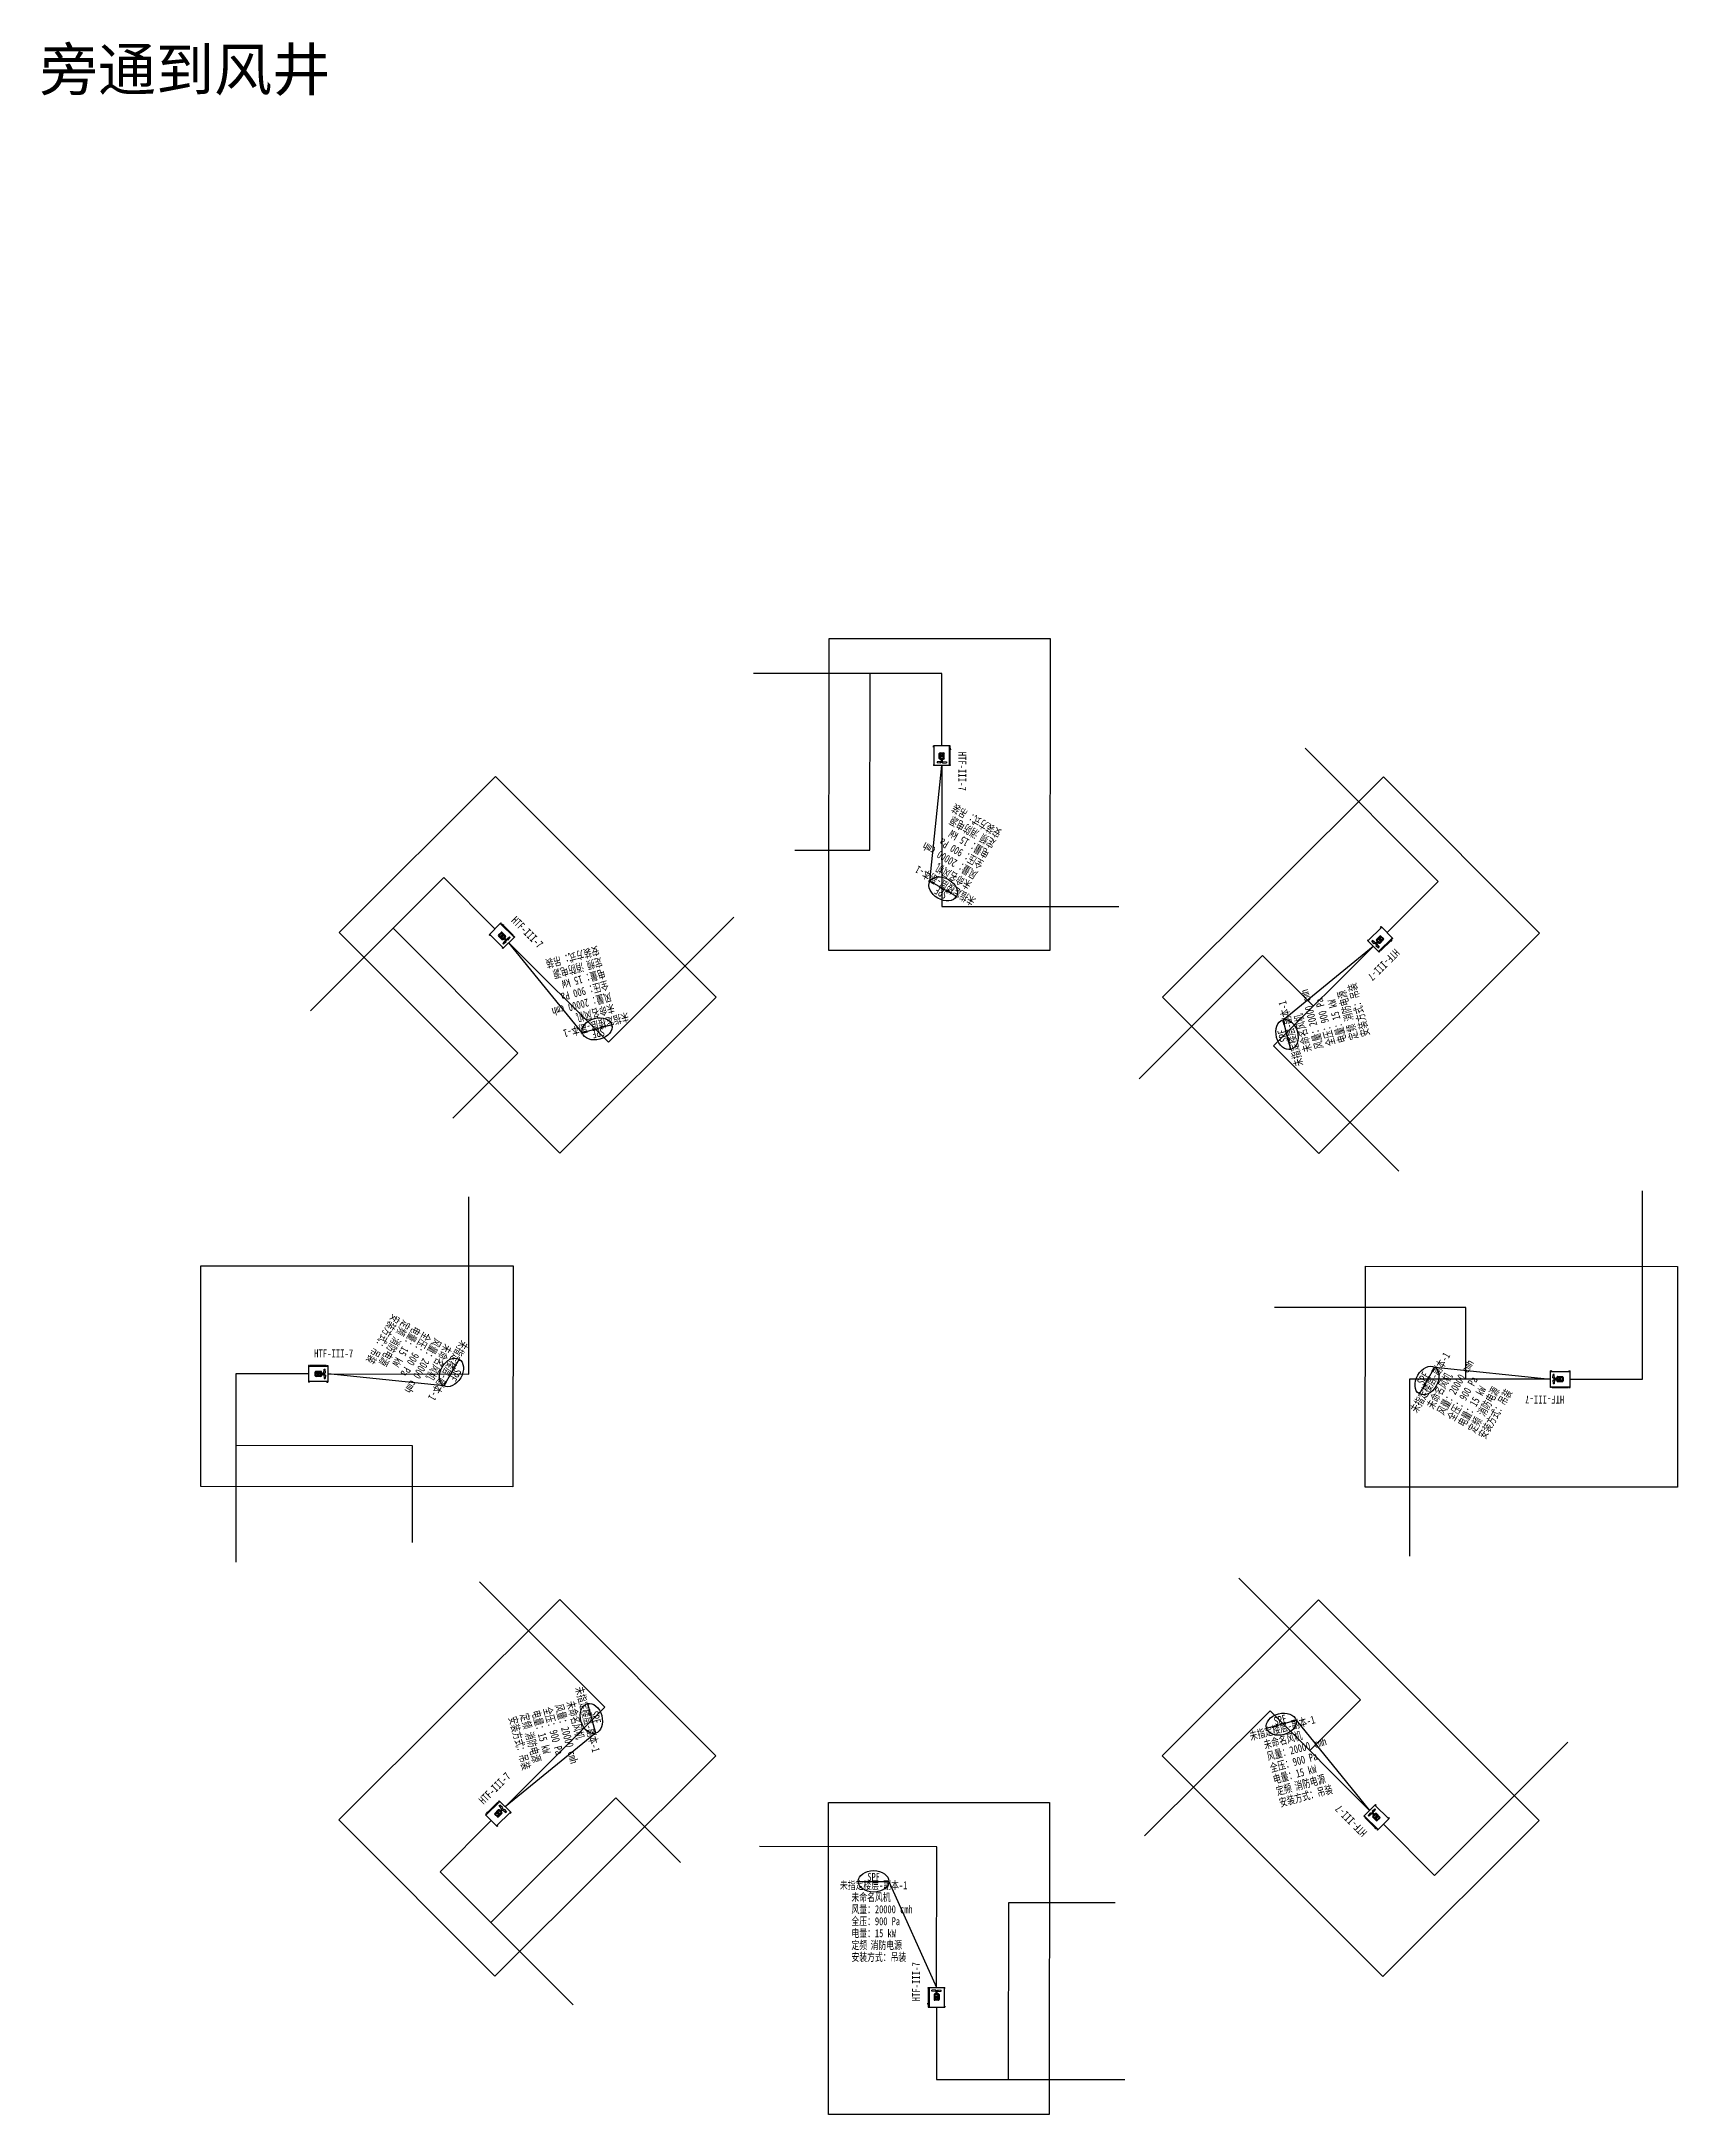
# Model space of a CAD drawing. Header units: inches. Extents: x 18625 to 740902, y -192685 to 58033.
# Drawn here: x 191036 to 267862, y -39359 to 58031 of the extents above; entities that cross this region are included whole.
import ezdxf
from ezdxf.enums import TextEntityAlignment as Align

# ---------------------------------------------------------------- set-up
doc = ezdxf.new("R2010")
doc.units = ezdxf.units.IN
doc.header["$MEASUREMENT"] = 0
doc.layers.add('H-DIMS-FANS', color=7, linetype='Continuous')
doc.layers.add('H-FIRE-FBOX', color=161, linetype='Continuous')
doc.styles.get("Standard").update_dxf_attribs({"font": ''})
doc.styles.add('TH-STYLE1', font='STFANGSO.TTF', dxfattribs={"width": 0.7})
doc.styles.get('Standard').set_extended_font_data('SimSun')

# ---------------------------------------------------------------- blocks, each defined once
blk = doc.blocks.new('*U2')
for p, q in [((4008, 0), (4788, 0)), ((4788, -50), (4788, 0)), ((4003, -836), (3986, -741)), ((4003, -86), (4003, -836)), ((4003, -836), (4019, -741)), ((4008, -50), (4008, 0)), ((4043, -50), (4008, -50)), ((4008, -870), (4008, -920)), ((4043, -870), (4008, -870)), ((4008, -920), (4788, -920)), ((4043, 0), (4043, -920)), ((4343, -110), (4178, -128)), ((4178, -173), (4178, -128)), ((4375, -194), (4178, -173)), ((4278, -336), (4278, -562)), ((4518, -336), (4278, -336)), ((4518, -562), (4278, -562)), ((4480, -299), (4315, -299)), ((4480, -599), (4315, -599)), ((4323, -533), (4323, -364)), ((4343, -110), (4343, -153)), ((4453, -153), (4343, -153)), ((4353, -299), (4353, -261)), ((4353, -261), (4443, -261)), ((4360, -517), (4360, -381)), ((4375, -261), (4375, -194)), ((4398, -505), (4398, -393)), ((4420, -194), (4618, -173)), ((4420, -261), (4420, -194)), ((4435, -517), (4435, -381)), ((4443, -299), (4443, -261)), ((4453, -110), (4618, -128)), ((4453, -110), (4453, -153)), ((4473, -533), (4473, -364)), ((4518, -336), (4518, -562)), ((4618, -173), (4618, -128)), ((4753, 0), (4753, -920)), ((4788, -50), (4753, -50)), ((4788, -871), (4753, -871)), ((4788, -871), (4788, -921))]:
    blk.add_line(p, q)
for centre, start, end in [((4315, -336), 90, 180), ((4315, -562), 180, 270), ((4480, -336), 0, 90), ((4480, -562), 270, 0)]:
    blk.add_arc(centre, 37.6, start, end)
at = {"layer": 'H-DIMS-FANS'}
for p, q in [((720, 4984), (2160, 4984)), ((2160, 4984), (4398, 0))]:
    blk.add_line(p, q, dxfattribs=at)
blk.add_ellipse((1440, 4984), major_axis=(-720, 0), ratio=0.7, dxfattribs=at)
at = {"style": 'TH-STYLE1', "width": 0.8}
blk.add_text('HTF-III-7', height=375, rotation=90, dxfattribs=at).set_placement((3433, 267), align=Align.MIDDLE_CENTER)
at = {"layer": 'H-DIMS-FANS', "style": 'TH-STYLE1', "width": 0.7}
for tag, p in [('楼层-编号', (1440, 4804)), ('设备符号', (1440, 5194))]:
    blk.add_attdef(tag, text='', height=375, dxfattribs=at).set_placement(p, align=Align.MIDDLE_CENTER)
for tag, p in [('风机功能', (400, 4050)), ('风量', (400, 3488)), ('全压', (400, 2925)), ('定频', (400, 1800)), ('电量', (400, 2363)), ('消防电源', (1301, 1800)), ('备注', (400, 675)), ('安装方式', (400, 1238))]:
    blk.add_attdef(tag, p, '', height=375, dxfattribs=at)
blk = doc.blocks.new('*U3')
for p, q in [((4060, -195), (4736, 195)), ((4705, 178), (5165, -619)), ((4761, 152), (4730, 134)), ((4761, 152), (4736, 195)), ((4085, -238), (4060, -195)), ((4115, -221), (4085, -238)), ((4090, -178), (4550, -974)), ((4099, -272), (4474, -922)), ((4405, -123), (4271, -220)), ((4294, -259), (4271, -220)), ((4475, -179), (4294, -259)), ((4405, -123), (4427, -160)), ((4474, -922), (4412, -848)), ((4522, -105), (4427, -160)), ((4474, -922), (4441, -831)), ((4670, -231), (4462, -351)), ((4462, -351), (4575, -546)), ((4509, -237), (4475, -179)), ((4619, -217), (4476, -300)), ((4489, -249), (4567, -204)), ((4508, -281), (4489, -249)), ((4525, -931), (4495, -948)), ((4495, -948), (4520, -992)), ((4501, -68), (4652, 0)), ((4501, -68), (4522, -105)), ((4514, -156), (4675, -39)), ((4548, -215), (4514, -156)), ((4600, -500), (4515, -353)), ((4520, -992), (5196, -602)), ((4624, -466), (4556, -349)), ((4586, -236), (4567, -204)), ((4783, -426), (4575, -546)), ((4650, -438), (4594, -340)), ((4689, -429), (4621, -311)), ((4769, -478), (4626, -560)), ((4730, -424), (4645, -278)), ((4675, -39), (4652, 0)), ((4670, -231), (4783, -426)), ((5171, -559), (5141, -576)), ((5171, -559), (5196, -602))]:
    blk.add_line(p, q)
for centre, start, end in [((4494, -333), 120, 210), ((4607, -528), 210, 300), ((4638, -250), 30, 120), ((4750, -445), 300, 30)]:
    blk.add_arc(centre, 37.6, start, end)
at = {"layer": 'H-DIMS-FANS'}
for p, q in [((720, 4984), (2160, 4984)), ((2160, 4984), (4398, 0))]:
    blk.add_line(p, q, dxfattribs=at)
blk.add_ellipse((1440, 4984), major_axis=(-720, 0), ratio=0.7, dxfattribs=at)
at = {"style": 'TH-STYLE1', "width": 0.8}
blk.add_text('HTF-III-7', height=375, rotation=120, dxfattribs=at).set_placement((3429, -252), align=Align.MIDDLE_CENTER)
at = {"layer": 'H-DIMS-FANS', "style": 'TH-STYLE1', "width": 0.7}
for tag, p in [('楼层-编号', (1440, 4804)), ('设备符号', (1440, 5194))]:
    blk.add_attdef(tag, text='', height=375, dxfattribs=at).set_placement(p, align=Align.MIDDLE_CENTER)
for tag, p in [('风机功能', (400, 4050)), ('风量', (400, 3488)), ('全压', (400, 2925)), ('定频', (400, 1800)), ('电量', (400, 2363)), ('消防电源', (1301, 1800)), ('备注', (400, 675)), ('安装方式', (400, 1238))]:
    blk.add_attdef(tag, p, '', height=375, dxfattribs=at)

msp = doc.modelspace()

# ---------------------------------------------------------------- linework, layer by layer
for points in [[(238385, 15318), (228012, 15325), (228022, 29983), (238395, 29976)], [(222717, 13132), (215377, 5802), (205020, 16173), (212360, 23503)], [(251011, 5785), (243680, 13126), (254052, 23483), (261382, 16143)], [(213184, 507), (213177, -9867), (198520, -9857), (198527, 516)], [(253197, -9883), (253204, 491), (267862, 481), (267855, -9893)], [(215371, -15162), (222701, -22502), (212330, -32859), (204999, -25519)], [(243664, -22508), (251005, -15178), (261362, -25549), (254022, -32879)], [(227996, -24695), (238370, -24702), (238360, -39359), (227986, -39352)]]:
    msp.add_lwpolyline(points, close=True)
for points in [[(233312, 24934), (233314, 28333), (224468, 28339)], [(226411, 20046), (229941, 20043), (229947, 28335)], [(254223, 16172), (256627, 18574), (250376, 24833)], [(233312, 24014), (233308, 17399), (241633, 17394)], [(212331, 16344), (209929, 18749), (203669, 12497)], [(212981, 15693), (217655, 11013), (223546, 16896)], [(210359, 7453), (213405, 10502), (207546, 16369)], [(250761, 12714), (248380, 15097), (242582, 9291)], [(253572, 15521), (248891, 10847), (254774, 4956)], [(262813, -4810), (266211, -4812), (266217, 4035)], [(204489, -4567), (211103, -4571), (211109, 3754)], [(257920, -4807), (257922, -1438), (248937, -1444)], [(203569, -4567), (200170, -4564), (200164, -13411)], [(261893, -4810), (255278, -4805), (255272, -13130)], [(208462, -12488), (208459, -7938), (200168, -7932)], [(212809, -24898), (217490, -20223), (211607, -14333)], [(250593, -22258), (252976, -19878), (247255, -14165)], [(253400, -25069), (248726, -20389), (242835, -26272)], [(254051, -25720), (256452, -28125), (262712, -21873)], [(221043, -27512), (218001, -24474), (212134, -30333)], [(212159, -25548), (209754, -27950), (216005, -34210)], [(233069, -33390), (233074, -26775), (224748, -26770)], [(241453, -29417), (236440, -29419), (236435, -37711)], [(233069, -34310), (233067, -37709), (241914, -37715)]]:
    msp.add_lwpolyline(points)

# ---------------------------------------------------------------- block references
at = {"layer": 'H-FIRE-FBOX'}
ref = msp.add_blockref('*U3', (237121, 21815), dxfattribs=dict(at, rotation=150))
ref.add_attrib('设备符号', 'SPF', dxfattribs={"layer": 'H-DIMS-FANS', "height": 375, "rotation": 150, "style": 'TH-STYLE1', "width": 0.7}).set_placement((233277, 18037), align=Align.MIDDLE_CENTER)
ref.add_attrib('楼层-编号', '未指定楼层-副本-1', dxfattribs={"layer": 'H-DIMS-FANS', "height": 375, "rotation": 150, "style": 'TH-STYLE1', "width": 0.7}).set_placement((233472, 18375), align=Align.MIDDLE_CENTER)
ref.add_attrib('风机功能', '未命名风机', (234749, 18507), dxfattribs={"layer": 'H-DIMS-FANS', "height": 375, "rotation": 150, "style": 'TH-STYLE1', "width": 0.7})
ref.add_attrib('风量', '风量：20000 cmh', (235031, 18994), dxfattribs={"layer": 'H-DIMS-FANS', "height": 375, "rotation": 150, "style": 'TH-STYLE1', "width": 0.7})
ref.add_attrib('全压', '全压：900 Pa', (235312, 19482), dxfattribs={"layer": 'H-DIMS-FANS', "height": 375, "rotation": 150, "style": 'TH-STYLE1', "width": 0.7})
ref.add_attrib('电量', '电量：15 kW', (235593, 19969), dxfattribs={"layer": 'H-DIMS-FANS', "height": 375, "rotation": 150, "style": 'TH-STYLE1', "width": 0.7})
ref.add_attrib('定频', '定频', (235874, 20456), dxfattribs={"layer": 'H-DIMS-FANS', "height": 375, "rotation": 150, "style": 'TH-STYLE1', "width": 0.7})
ref.add_attrib('消防电源', '消防电源', (235094, 20907), dxfattribs={"layer": 'H-DIMS-FANS', "height": 375, "rotation": 150, "style": 'TH-STYLE1', "width": 0.7})
ref.add_attrib('安装方式', '安装方式：吊装', (236156, 20943), dxfattribs={"layer": 'H-DIMS-FANS', "height": 375, "rotation": 150, "style": 'TH-STYLE1', "width": 0.7})
ref = msp.add_blockref('*U3', (217229, 16831), dxfattribs=dict(at, rotation=195))
ref.add_attrib('设备符号', 'SPF', dxfattribs={"layer": 'H-DIMS-FANS', "height": 375, "rotation": 195, "style": 'TH-STYLE1', "width": 0.7}).set_placement((217182, 11442), align=Align.MIDDLE_CENTER)
ref.add_attrib('楼层-编号', '未指定楼层-副本-1', dxfattribs={"layer": 'H-DIMS-FANS', "height": 375, "rotation": 195, "style": 'TH-STYLE1', "width": 0.7}).set_placement((217081, 11819), align=Align.MIDDLE_CENTER)
ref.add_attrib('风机功能', '未命名风机', (217891, 12816), dxfattribs={"layer": 'H-DIMS-FANS', "height": 375, "rotation": 195, "style": 'TH-STYLE1', "width": 0.7})
ref.add_attrib('风量', '风量：20000 cmh', (217746, 13359), dxfattribs={"layer": 'H-DIMS-FANS', "height": 375, "rotation": 195, "style": 'TH-STYLE1', "width": 0.7})
ref.add_attrib('全压', '全压：900 Pa', (217600, 13902), dxfattribs={"layer": 'H-DIMS-FANS', "height": 375, "rotation": 195, "style": 'TH-STYLE1', "width": 0.7})
ref.add_attrib('电量', '电量：15 kW', (217454, 14446), dxfattribs={"layer": 'H-DIMS-FANS', "height": 375, "rotation": 195, "style": 'TH-STYLE1', "width": 0.7})
ref.add_attrib('定频', '定频', (217309, 14989), dxfattribs={"layer": 'H-DIMS-FANS', "height": 375, "rotation": 195, "style": 'TH-STYLE1', "width": 0.7})
ref.add_attrib('消防电源', '消防电源', (216438, 14756), dxfattribs={"layer": 'H-DIMS-FANS', "height": 375, "rotation": 195, "style": 'TH-STYLE1', "width": 0.7})
ref.add_attrib('安装方式', '安装方式：吊装', (217163, 15532), dxfattribs={"layer": 'H-DIMS-FANS', "height": 375, "rotation": 195, "style": 'TH-STYLE1', "width": 0.7})
ref = msp.add_blockref('*U3', (254710, 11274), dxfattribs=dict(at, rotation=105))
ref.add_attrib('设备符号', 'SPF', dxfattribs={"layer": 'H-DIMS-FANS', "height": 375, "rotation": 105, "style": 'TH-STYLE1', "width": 0.7}).set_placement((249321, 11320), align=Align.MIDDLE_CENTER)
ref.add_attrib('楼层-编号', '未指定楼层-副本-1', dxfattribs={"layer": 'H-DIMS-FANS', "height": 375, "rotation": 105, "style": 'TH-STYLE1', "width": 0.7}).set_placement((249697, 11421), align=Align.MIDDLE_CENTER)
ref.add_attrib('风机功能', '未命名风机', (250695, 10611), dxfattribs={"layer": 'H-DIMS-FANS', "height": 375, "rotation": 105, "style": 'TH-STYLE1', "width": 0.7})
ref.add_attrib('风量', '风量：20000 cmh', (251238, 10757), dxfattribs={"layer": 'H-DIMS-FANS', "height": 375, "rotation": 105, "style": 'TH-STYLE1', "width": 0.7})
ref.add_attrib('全压', '全压：900 Pa', (251781, 10903), dxfattribs={"layer": 'H-DIMS-FANS', "height": 375, "rotation": 105, "style": 'TH-STYLE1', "width": 0.7})
ref.add_attrib('电量', '电量：15 kW', (252325, 11048), dxfattribs={"layer": 'H-DIMS-FANS', "height": 375, "rotation": 105, "style": 'TH-STYLE1', "width": 0.7})
ref.add_attrib('定频', '定频', (252868, 11194), dxfattribs={"layer": 'H-DIMS-FANS', "height": 375, "rotation": 105, "style": 'TH-STYLE1', "width": 0.7})
ref.add_attrib('消防电源', '消防电源', (252635, 12064), dxfattribs={"layer": 'H-DIMS-FANS', "height": 375, "rotation": 105, "style": 'TH-STYLE1', "width": 0.7})
ref.add_attrib('安装方式', '安装方式：吊装', (253411, 11339), dxfattribs={"layer": 'H-DIMS-FANS', "height": 375, "rotation": 105, "style": 'TH-STYLE1', "width": 0.7})
ref = msp.add_blockref('*U3', (206688, -758), dxfattribs=dict(at, rotation=239.9999999999999))
ref.add_attrib('设备符号', 'SPF', dxfattribs={"layer": 'H-DIMS-FANS', "height": 375, "rotation": 240, "style": 'TH-STYLE1', "width": 0.7}).set_placement((210465, -4602), align=Align.MIDDLE_CENTER)
ref.add_attrib('楼层-编号', '未指定楼层-副本-1', dxfattribs={"layer": 'H-DIMS-FANS', "height": 375, "rotation": 240, "style": 'TH-STYLE1', "width": 0.7}).set_placement((210128, -4407), align=Align.MIDDLE_CENTER)
ref.add_attrib('风机功能', '未命名风机', (209995, -3129), dxfattribs={"layer": 'H-DIMS-FANS', "height": 375, "rotation": 240, "style": 'TH-STYLE1', "width": 0.7})
ref.add_attrib('风量', '风量：20000 cmh', (209508, -2848), dxfattribs={"layer": 'H-DIMS-FANS', "height": 375, "rotation": 240, "style": 'TH-STYLE1', "width": 0.7})
ref.add_attrib('全压', '全压：900 Pa', (209021, -2567), dxfattribs={"layer": 'H-DIMS-FANS', "height": 375, "rotation": 240, "style": 'TH-STYLE1', "width": 0.7})
ref.add_attrib('电量', '电量：15 kW', (208534, -2286), dxfattribs={"layer": 'H-DIMS-FANS', "height": 375, "rotation": 240, "style": 'TH-STYLE1', "width": 0.7})
ref.add_attrib('定频', '定频', (208047, -2004), dxfattribs={"layer": 'H-DIMS-FANS', "height": 375, "rotation": 240, "style": 'TH-STYLE1', "width": 0.7})
ref.add_attrib('消防电源', '消防电源', (207596, -2785), dxfattribs={"layer": 'H-DIMS-FANS', "height": 375, "rotation": 240, "style": 'TH-STYLE1', "width": 0.7})
ref.add_attrib('安装方式', '安装方式：吊装', (207560, -1723), dxfattribs={"layer": 'H-DIMS-FANS', "height": 375, "rotation": 240, "style": 'TH-STYLE1', "width": 0.7})
ref = msp.add_blockref('*U3', (259694, -8618), dxfattribs=dict(at, rotation=59.99999999999999))
ref.add_attrib('设备符号', 'SPF', dxfattribs={"layer": 'H-DIMS-FANS', "height": 375, "rotation": 60, "style": 'TH-STYLE1', "width": 0.7}).set_placement((255916, -4774), align=Align.MIDDLE_CENTER)
ref.add_attrib('楼层-编号', '未指定楼层-副本-1', dxfattribs={"layer": 'H-DIMS-FANS', "height": 375, "rotation": 60, "style": 'TH-STYLE1', "width": 0.7}).set_placement((256254, -4969), align=Align.MIDDLE_CENTER)
ref.add_attrib('风机功能', '未命名风机', (256386, -6247), dxfattribs={"layer": 'H-DIMS-FANS', "height": 375, "rotation": 60, "style": 'TH-STYLE1', "width": 0.7})
ref.add_attrib('风量', '风量：20000 cmh', (256873, -6528), dxfattribs={"layer": 'H-DIMS-FANS', "height": 375, "rotation": 60, "style": 'TH-STYLE1', "width": 0.7})
ref.add_attrib('全压', '全压：900 Pa', (257360, -6809), dxfattribs={"layer": 'H-DIMS-FANS', "height": 375, "rotation": 60, "style": 'TH-STYLE1', "width": 0.7})
ref.add_attrib('电量', '电量：15 kW', (257848, -7091), dxfattribs={"layer": 'H-DIMS-FANS', "height": 375, "rotation": 60, "style": 'TH-STYLE1', "width": 0.7})
ref.add_attrib('定频', '定频', (258335, -7372), dxfattribs={"layer": 'H-DIMS-FANS', "height": 375, "rotation": 60, "style": 'TH-STYLE1', "width": 0.7})
ref.add_attrib('消防电源', '消防电源', (258785, -6591), dxfattribs={"layer": 'H-DIMS-FANS', "height": 375, "rotation": 60, "style": 'TH-STYLE1', "width": 0.7})
ref.add_attrib('安装方式', '安装方式：吊装', (258822, -7653), dxfattribs={"layer": 'H-DIMS-FANS', "height": 375, "rotation": 60, "style": 'TH-STYLE1', "width": 0.7})
ref = msp.add_blockref('*U3', (211671, -20650), dxfattribs=dict(at, rotation=285))
ref.add_attrib('设备符号', 'SPF', dxfattribs={"layer": 'H-DIMS-FANS', "height": 375, "rotation": 285, "style": 'TH-STYLE1', "width": 0.7}).set_placement((217061, -20697), align=Align.MIDDLE_CENTER)
ref.add_attrib('楼层-编号', '未指定楼层-副本-1', dxfattribs={"layer": 'H-DIMS-FANS', "height": 375, "rotation": 285, "style": 'TH-STYLE1', "width": 0.7}).set_placement((216684, -20798), align=Align.MIDDLE_CENTER)
ref.add_attrib('风机功能', '未命名风机', (215687, -19988), dxfattribs={"layer": 'H-DIMS-FANS', "height": 375, "rotation": 285, "style": 'TH-STYLE1', "width": 0.7})
ref.add_attrib('风量', '风量：20000 cmh', (215143, -20133), dxfattribs={"layer": 'H-DIMS-FANS', "height": 375, "rotation": 285, "style": 'TH-STYLE1', "width": 0.7})
ref.add_attrib('全压', '全压：900 Pa', (214600, -20279), dxfattribs={"layer": 'H-DIMS-FANS', "height": 375, "rotation": 285, "style": 'TH-STYLE1', "width": 0.7})
ref.add_attrib('电量', '电量：15 kW', (214057, -20424), dxfattribs={"layer": 'H-DIMS-FANS', "height": 375, "rotation": 285, "style": 'TH-STYLE1', "width": 0.7})
ref.add_attrib('定频', '定频', (213513, -20570), dxfattribs={"layer": 'H-DIMS-FANS', "height": 375, "rotation": 285, "style": 'TH-STYLE1', "width": 0.7})
ref.add_attrib('消防电源', '消防电源', (213747, -21440), dxfattribs={"layer": 'H-DIMS-FANS', "height": 375, "rotation": 285, "style": 'TH-STYLE1', "width": 0.7})
ref.add_attrib('安装方式', '安装方式：吊装', (212970, -20715), dxfattribs={"layer": 'H-DIMS-FANS', "height": 375, "rotation": 285, "style": 'TH-STYLE1', "width": 0.7})
ref = msp.add_blockref('*U3', (249152, -26208), dxfattribs=dict(at, rotation=15))
ref.add_attrib('设备符号', 'SPF', dxfattribs={"layer": 'H-DIMS-FANS', "height": 375, "rotation": 15, "style": 'TH-STYLE1', "width": 0.7}).set_placement((249199, -20818), align=Align.MIDDLE_CENTER)
ref.add_attrib('楼层-编号', '未指定楼层-副本-1', dxfattribs={"layer": 'H-DIMS-FANS', "height": 375, "rotation": 15, "style": 'TH-STYLE1', "width": 0.7}).set_placement((249300, -21195), align=Align.MIDDLE_CENTER)
ref.add_attrib('风机功能', '未命名风机', (248490, -22192), dxfattribs={"layer": 'H-DIMS-FANS', "height": 375, "rotation": 15, "style": 'TH-STYLE1', "width": 0.7})
ref.add_attrib('风量', '风量：20000 cmh', (248636, -22735), dxfattribs={"layer": 'H-DIMS-FANS', "height": 375, "rotation": 15, "style": 'TH-STYLE1', "width": 0.7})
ref.add_attrib('全压', '全压：900 Pa', (248781, -23279), dxfattribs={"layer": 'H-DIMS-FANS', "height": 375, "rotation": 15, "style": 'TH-STYLE1', "width": 0.7})
ref.add_attrib('电量', '电量：15 kW', (248927, -23822), dxfattribs={"layer": 'H-DIMS-FANS', "height": 375, "rotation": 15, "style": 'TH-STYLE1', "width": 0.7})
ref.add_attrib('定频', '定频', (249072, -24365), dxfattribs={"layer": 'H-DIMS-FANS', "height": 375, "rotation": 15, "style": 'TH-STYLE1', "width": 0.7})
ref.add_attrib('消防电源', '消防电源', (249943, -24132), dxfattribs={"layer": 'H-DIMS-FANS', "height": 375, "rotation": 15, "style": 'TH-STYLE1', "width": 0.7})
ref.add_attrib('安装方式', '安装方式：吊装', (249218, -24909), dxfattribs={"layer": 'H-DIMS-FANS', "height": 375, "rotation": 15, "style": 'TH-STYLE1', "width": 0.7})
ref = msp.add_blockref('*U2', (228671, -33390), dxfattribs=at)
ref.add_attrib('设备符号', 'SPF', dxfattribs={"layer": 'H-DIMS-FANS', "height": 375, "style": 'TH-STYLE1', "width": 0.7}).set_placement((230112, -28197), align=Align.MIDDLE_CENTER)
ref.add_attrib('楼层-编号', '未指定楼层-副本-1', dxfattribs={"layer": 'H-DIMS-FANS', "height": 375, "style": 'TH-STYLE1', "width": 0.7}).set_placement((230112, -28587), align=Align.MIDDLE_CENTER)
ref.add_attrib('风机功能', '未命名风机', (229071, -29340), dxfattribs={"layer": 'H-DIMS-FANS', "height": 375, "style": 'TH-STYLE1', "width": 0.7})
ref.add_attrib('风量', '风量：20000 cmh', (229071, -29903), dxfattribs={"layer": 'H-DIMS-FANS', "height": 375, "style": 'TH-STYLE1', "width": 0.7})
ref.add_attrib('全压', '全压：900 Pa', (229071, -30465), dxfattribs={"layer": 'H-DIMS-FANS', "height": 375, "style": 'TH-STYLE1', "width": 0.7})
ref.add_attrib('电量', '电量：15 kW', (229071, -31028), dxfattribs={"layer": 'H-DIMS-FANS', "height": 375, "style": 'TH-STYLE1', "width": 0.7})
ref.add_attrib('定频', '定频', (229071, -31590), dxfattribs={"layer": 'H-DIMS-FANS', "height": 375, "style": 'TH-STYLE1', "width": 0.7})
ref.add_attrib('消防电源', '消防电源', (229972, -31590), dxfattribs={"layer": 'H-DIMS-FANS', "height": 375, "style": 'TH-STYLE1', "width": 0.7})
ref.add_attrib('安装方式', '安装方式：吊装', (229071, -32153), dxfattribs={"layer": 'H-DIMS-FANS', "height": 375, "style": 'TH-STYLE1', "width": 0.7})

# ---------------------------------------------------------------- texts
at = {"insert": (190957, 57714), "char_height": 2000, "attachment_point": 1}
msp.add_mtext_dynamic_manual_height_columns('旁通到风井', width=24154.54, gutter_width=1, heights=[0], dxfattribs=at)

doc.saveas('drawing.dxf')
